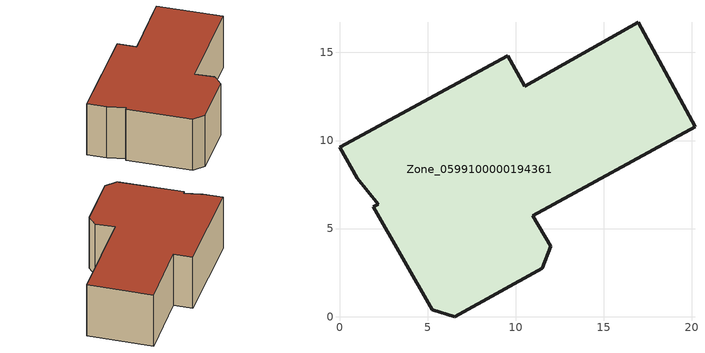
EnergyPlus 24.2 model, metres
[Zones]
Zone_0599100000194361
 floor ground (C_G): 5.25,0.39 1.93,6.24 2.19,6.39 1,7.86 0,9.62 9.56,14.81 10.51,13.07 16.95,16.71 20.19,10.79 10.98,5.72 12,3.99 11.52,2.75 6.55,0 z0
 wall outside (C_F): 5.25,0.39 6.55,0 11.52,2.75 12,3.99 10.98,5.72 20.19,10.79 16.95,16.71 10.51,13.07 9.56,14.81 0,9.62 1,7.86 2.19,6.39 1.93,6.24 5.25,0.39 z0:5.92
 roof outside (C_R): 1.93,6.24 5.25,0.39 6.55,0 11.52,2.75 12,3.99 10.98,5.72 20.19,10.79 16.95,16.71 10.51,13.07 9.56,14.81 0,9.62 1,7.86 2.19,6.39 z5.92
[BUILDING]
Pand.0599100000194361: North Axis=0; Terrain=City; Loads Convergence Tolerance Value=0.04; Temperature Convergence Tolerance Value=0.4; Solar Distribution=FullExterior; Maximum Number of Warmup Days=25; Minimum Number of Warmup Days=1
[Site:Location]
Rotterdam.The.Hague.AP_ZH_NLD Design_Conditions: Latitude=51.96; Longitude=4.45; Time Zone=1; Elevation=-4.5
[SITE:GROUNDTEMPERATURE:BUILDINGSURFACE]
18, 18, 18, 18, 18, 18, 18, 18, 18, 18, 18, 18
[MATERIAL] Thermal Absorptance=0.9; Solar Absorptance=0.7; Visible Absorptance=0.7
Name | Roughness | Thickness | Conductivity | Density | Specific Heat
G.D.1975-1991 | MediumSmooth | 0.15 | 0.288461 | 540 | 1210
F.D.1975-1991 | Rough | 0.3 | 0.230769 | 1920 | 840
R.D.1975-1991 | MediumRough | 0.2 | 0.153846 | 1500 | 1000
[CONSTRUCTION]
C_G: G.D.1975-1991
C_F: F.D.1975-1991
C_R: R.D.1975-1991
[ZONE]
Zone_0599100000194361: Type=1; Multiplier=1; Ceiling Height=Autocalculate; Volume=Autocalculate; Floor Area=autocalculate; Part of Total Floor Area=Yes
[ZONEINFILTRATION:DESIGNFLOWRATE]
Infil_Zone_0599100000194361: Zone or ZoneList or Space or SpaceList=Zone_0599100000194361; Schedule=AlwaysOn; Design Flow Rate Calculation Method=Flow/Area; Flow Rate per Floor Area=0.0042; Constant Term Coefficient=1; Temperature Term Coefficient=0; Velocity Term Coefficient=0; Velocity Squared Term Coefficient=0
[HVACTEMPLATE:ZONE:IDEALLOADSAIRSYSTEM]
Zone_0599100000194361: Maximum Heating Supply Air Temperature=50; Minimum Cooling Supply Air Temperature=13; Maximum Heating Supply Air Humidity Ratio=0.0156; Minimum Cooling Supply Air Humidity Ratio=0.0077; Heating Limit=NoLimit; Cooling Limit=NoLimit; Dehumidification Control Type=ConstantSensibleHeatRatio; Cooling Sensible Heat Ratio=0.7; Dehumidification Setpoint=60; Humidification Control Type=None; Humidification Setpoint=30; Outdoor Air Method=None; Outdoor Air Flow Rate per Person=0.00944; Outdoor Air Flow Rate per Zone Floor Area=0; Outdoor Air Flow Rate per Zone=0; Demand Controlled Ventilation Type=None; Outdoor Air Economizer Type=NoEconomizer; Heat Recovery Type=None; Sensible Heat Recovery Effectiveness=0.7; Latent Heat Recovery Effectiveness=0.65
[ZONECONTROL:THERMOSTAT]
ThermostatControl_Zone_0599100000194361: Zone or ZoneList=Zone_0599100000194361; Control Type Schedule=DualSetpointControlType; Control 1=Thermostat_Zone_0599100000194361; Temperature Difference Between Cutout And Setpoint=0
[THERMOSTATSETPOINT:DUALSETPOINT]
Thermostat_Zone_0599100000194361: Heating Setpoint Temperature Schedule=HeatingSetpoint_Zone_0599100000194361; Cooling Setpoint Temperature Schedule=CoolingSetpoint_Zone_0599100000194361
[SCHEDULE:COMPACT]
HeatingSetpoint_Zone_0599100000194361: Through: 12/31, For: AllDays, Until: 24:00, 21
CoolingSetpoint_Zone_0599100000194361: Through: 12/31, For: AllDays, Until: 24:00, 24
DualSetpointControlType: Through: 12/31, For: AllDays, Until: 24:00, 4
AlwaysOn: Through: 12/31, For: AllDays, Until: 24:00, 1
